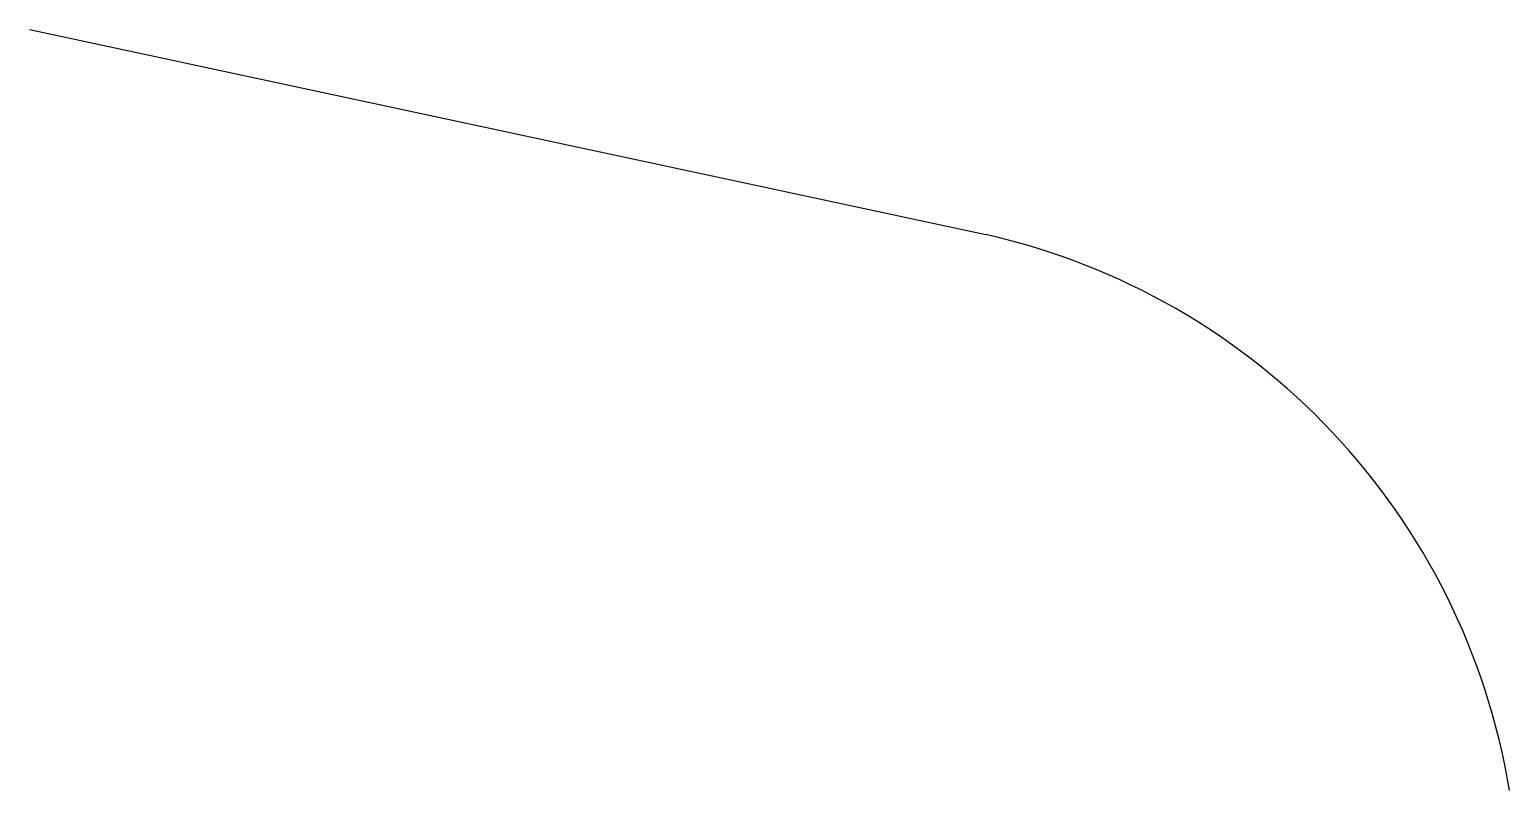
# Model space of a CAD drawing. Header units: millimetres. Extents: x 0 to 43.3, y -22.3 to 0.
import ezdxf

# ---------------------------------------------------------------- set-up
doc = ezdxf.new("R2010")
doc.units = ezdxf.units.MM
doc.header["$MEASUREMENT"] = 0
doc.layers.get('0').update_dxf_attribs({"lineweight": 25, "true_color": 0xffffff})

msp = doc.modelspace()

# ---------------------------------------------------------------- linework, layer by layer
msp.add_line((0, 0), (28, -6))
msp.add_arc((23.601, -25.51), 20, 9.317, 77.2927)

doc.saveas('drawing.dxf')
